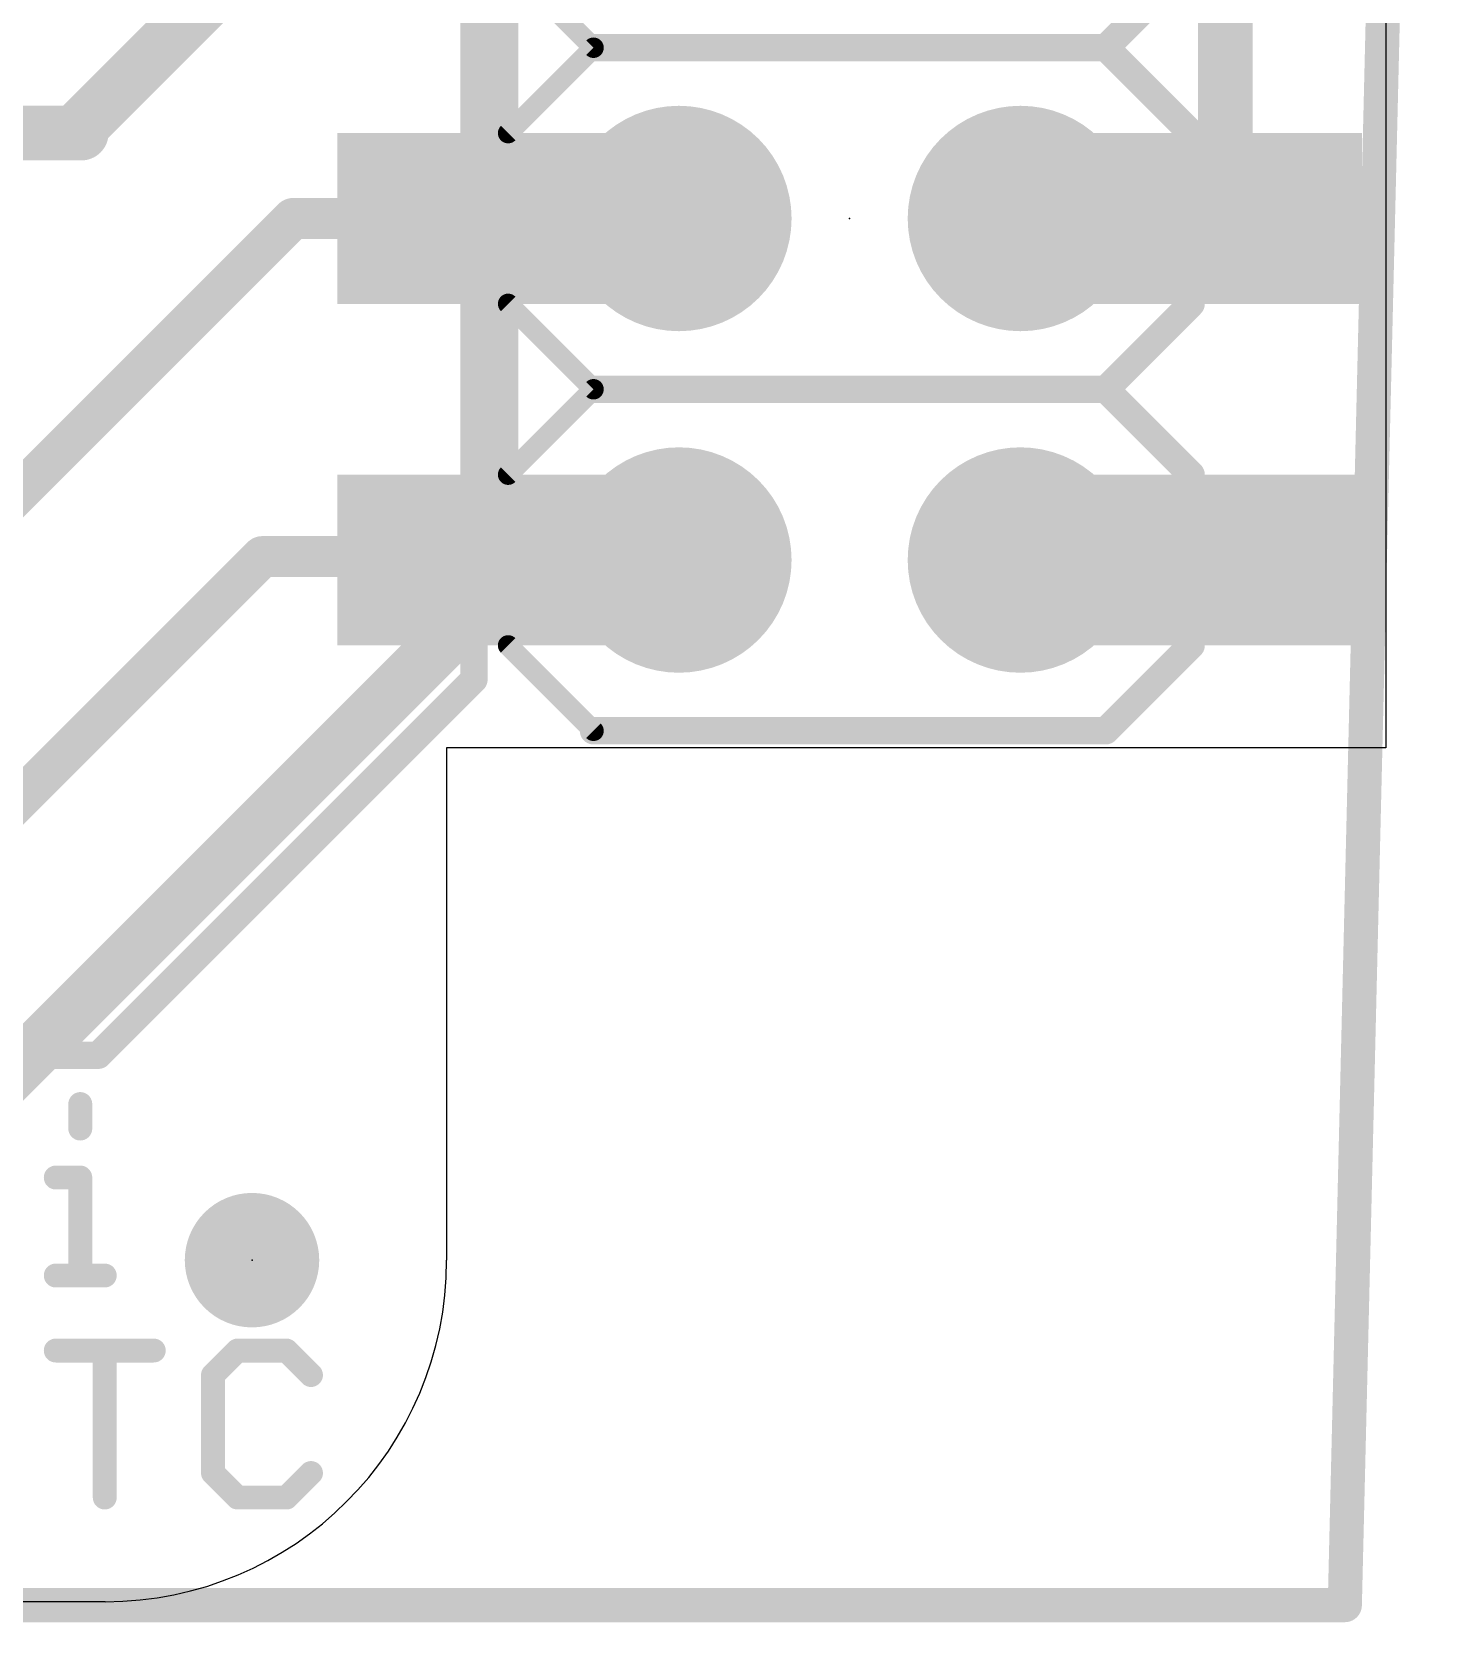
# Model space of a CAD drawing. Extents: x -0.3 to 20.4, y 0 to 21.5.
# Drawn here: x 10 to 20.4, y 0 to 11.83 of the extents above; entities that cross this region are included whole.
import ezdxf

# ---------------------------------------------------------------- set-up
doc = ezdxf.new("R2010")
doc.units = 0
for name, color, linetype in [('1', 12, 'CONTINUOUS'), ('16', 132, 'CONTINUOUS'), ('17', 110, 'CONTINUOUS'), ('20', 53, 'CONTINUOUS'), ('21', 40, 'CONTINUOUS'), ('23', 53, 'CONTINUOUS'), ('24', 53, 'CONTINUOUS')]:
    doc.layers.add(name, color=color, linetype=linetype)

# ---------------------------------------------------------------- blocks, each defined once
blk = doc.blocks.new('PIE')
at = {"const_width": 0.5}
blk.add_lwpolyline([(0, -0.25, 1), (0, 0.25, 1), (0, -0.25)], format="xyb", dxfattribs=at)
blk = doc.blocks.new('ROUNDP')
at = {"const_width": 0.5}
blk.add_lwpolyline([(0, -0.25, 1), (0, 0.25, 1), (0, -0.25)], format="xyb", dxfattribs=at)
blk = doc.blocks.new('RECT')
blk.add_solid([(-0.5, -0.5), (0.5, -0.5), (-0.5, 0.5), (0.5, 0.5)])

msp = doc.modelspace()

# ---------------------------------------------------------------- linework, layer by layer
at = {"layer": '1', "const_width": 0.4064}
for points in [[(13.4112, 7.6454), (13.4112, 13.4874)], [(8.3608, 2.595), (13.4112, 7.6454)]]:
    msp.add_lwpolyline(points, dxfattribs=at)
at = {"layer": '1', "const_width": 0.2032}
for points in [[(13.483, 7.5736, 1), (13.3394, 7.7172)], [(13.3096, 7.6454, 1), (13.5128, 7.6454)]]:
    msp.add_lwpolyline(points, format="xyb", dxfattribs=at)
at = {"layer": '16'}
for points, const_width in [([(19.7612, 0.127), (20.2692, 21.3614)], 0.254), ([(10.3632, 11.1252), (12.192, 12.954)], 0.4064), ([(18.8722, 10.4394), (18.8722, 12.9794)], 0.4064), ([(7.6962, 11.0744), (10.3632, 11.0744)], 0.4064), ([(10.3632, 11.0744), (10.3632, 11.1252)], 0.4064), ([(9.465, 7.9664), (11.938, 10.4394)], 0.3048), ([(11.938, 10.4394), (13.2842, 10.4394)], 0.3048), ([(13.2842, 10.4394), (14.8082, 10.4394)], 0.4064), ([(18.8722, 10.4394), (17.3482, 10.4394)], 0.4064), ([(9.7536, 5.969), (11.7094, 7.9248)], 0.3048), ([(11.7094, 7.9248), (13.2588, 7.9248)], 0.3048), ([(13.2588, 7.9248), (13.2842, 7.8994)], 0.3048), ([(14.8082, 7.8994), (13.2842, 7.8994)], 0.3048), ([(18.8722, 7.8994), (17.3482, 7.8994)], 0.4064), ([(-0.0508, 0.127), (19.7612, 0.127)], 0.254)]:
    msp.add_lwpolyline(points, dxfattribs=dict(at, const_width=const_width))
for points, const_width in [([(10.4648, 11.1252, 1), (10.2616, 11.1252)], 0.2032), ([(10.2914, 11.197, 1), (10.435, 11.0534)], 0.2032), ([(10.3632, 10.9728, 1), (10.3632, 11.176)], 0.2032), ([(10.2616, 11.0744, 1), (10.4648, 11.0744)], 0.2032), ([(11.938, 10.5156, 1), (11.938, 10.3632)], 0.1524), ([(11.9919, 10.3855, 1), (11.8841, 10.4933)], 0.1524), ([(13.2842, 10.541, 1), (13.2842, 10.3378)], 0.2032), ([(13.2842, 10.3632, 1), (13.2842, 10.5156)], 0.1524), ([(14.8082, 10.3378, 1), (14.8082, 10.541)], 0.2032), ([(17.3482, 10.541, 1), (17.3482, 10.3378)], 0.2032), ([(18.7706, 10.4394, 1), (18.9738, 10.4394)], 0.2032), ([(18.8722, 10.3378, 1), (18.8722, 10.541)], 0.2032), ([(11.7094, 8.001, 1), (11.7094, 7.8486)], 0.1524), ([(11.7633, 7.8709, 1), (11.6555, 7.9787)], 0.1524), ([(13.3127, 7.9787, 1), (13.2049, 7.8709)], 0.1524), ([(13.2842, 7.9756, 1), (13.2842, 7.8232)], 0.1524), ([(13.2588, 7.8486, 1), (13.2588, 8.001)], 0.1524), ([(14.8082, 7.8232, 1), (14.8082, 7.9756)], 0.1524), ([(17.3482, 8.001, 1), (17.3482, 7.7978)], 0.2032), ([(18.8722, 7.7978, 1), (18.8722, 8.001)], 0.2032), ([(13.2303, 7.8455, 1), (13.3381, 7.9533)], 0.1524), ([(19.7612, 0.0635, 1), (19.7612, 0.1905)], 0.127), ([(19.6977, 0.1285, 1), (19.8247, 0.1255)], 0.127)]:
    msp.add_lwpolyline(points, format="xyb", dxfattribs=dict(at, const_width=const_width))
at = {"layer": '20'}
for p, q in [((20.066, 18.542), (20.066, 6.5024)), ((20.066, 6.5024), (13.081, 6.5024)), ((13.081, 6.5024), (13.081, 2.6924)), ((10.541, 0.1524), (2.3622, 0.1524))]:
    msp.add_line(p, q, dxfattribs=at)
msp.add_arc((10.541, 2.6924), 2.54, 270, 0, dxfattribs=at)
at = {"layer": '21'}
for points, const_width in [([(13.2842, 7.0104), (13.2842, 14.6304)], 0.2032), ([(13.5382, 12.3444), (14.1732, 11.7094)], 0.1524), ([(18.6182, 12.3444), (17.9832, 11.7094)], 0.2032), ([(14.1732, 11.7094), (13.5382, 11.0744)], 0.1524), ([(17.9832, 11.7094), (14.1732, 11.7094)], 0.2032), ([(17.9832, 11.7094), (18.6182, 11.0744)], 0.2032), ([(13.5382, 9.8044), (14.1732, 9.1694)], 0.1524), ([(18.6182, 9.8044), (17.9832, 9.1694)], 0.2032), ([(14.1732, 9.1694), (13.5382, 8.5344)], 0.1524), ([(17.9832, 9.1694), (14.1732, 9.1694)], 0.2032), ([(17.9832, 9.1694), (18.6182, 8.5344)], 0.2032), ([(13.5382, 7.2644), (14.1732, 6.6294)], 0.1524), ([(18.6182, 7.2644), (17.9832, 6.6294)], 0.2032), ([(10.4902, 4.2164), (13.2842, 7.0104)], 0.2032), ([(17.9832, 6.6294), (14.1732, 6.6294)], 0.2032), ([(8.4582, 4.2164), (10.4902, 4.2164)], 0.2032), ([(10.3559, 3.8534), (10.3559, 3.6712)], 0.1778), ([(10.1737, 3.3069), (10.3559, 3.3069)], 0.1778), ([(10.3559, 3.3069), (10.3559, 2.5781)], 0.1778), ([(10.1737, 2.5781), (10.5381, 2.5781)], 0.1778), ([(10.1737, 2.0202), (10.9024, 2.0202)], 0.1778), ([(10.5381, 0.9271), (10.5381, 2.0202)], 0.1778), ([(11.5253, 2.0202), (11.3431, 1.838)], 0.1778), ([(11.8897, 2.0202), (11.5253, 2.0202)], 0.1778), ([(12.0718, 1.838), (11.8897, 2.0202)], 0.1778), ([(11.3431, 1.838), (11.3431, 1.1093)], 0.1778), ([(11.3431, 1.1093), (11.5253, 0.9271)], 0.1778), ([(11.8897, 0.9271), (12.0718, 1.1093)], 0.1778), ([(11.5253, 0.9271), (11.8897, 0.9271)], 0.1778)]:
    msp.add_lwpolyline(points, dxfattribs=dict(at, const_width=const_width))
for points, const_width in [([(14.1732, 11.7602, 1), (14.1732, 11.6586)], 0.1016), ([(14.2001, 11.6825, 1), (14.1463, 11.7363)], 0.0762), ([(14.1463, 11.6825, 1), (14.2001, 11.7363)], 0.0762), ([(18.0191, 11.7453, 1), (17.9473, 11.6735)], 0.1016), ([(17.9473, 11.7453, 1), (18.0191, 11.6735)], 0.1016), ([(17.9832, 11.6586, 1), (17.9832, 11.7602)], 0.1016), ([(13.5113, 11.1013, 1), (13.5651, 11.0475)], 0.0762), ([(18.5823, 11.0385, 1), (18.6541, 11.1103)], 0.1016), ([(13.5651, 9.8313, 1), (13.5113, 9.7775)], 0.0762), ([(18.6541, 9.7685, 1), (18.5823, 9.8403)], 0.1016), ([(14.1732, 9.2202, 1), (14.1732, 9.1186)], 0.1016), ([(14.2001, 9.1425, 1), (14.1463, 9.1963)], 0.0762), ([(14.1463, 9.1425, 1), (14.2001, 9.1963)], 0.0762), ([(18.0191, 9.2053, 1), (17.9473, 9.1335)], 0.1016), ([(17.9473, 9.2053, 1), (18.0191, 9.1335)], 0.1016), ([(17.9832, 9.1186, 1), (17.9832, 9.2202)], 0.1016), ([(13.5113, 8.5613, 1), (13.5651, 8.5075)], 0.0762), ([(18.5823, 8.4985, 1), (18.6541, 8.5703)], 0.1016), ([(13.5651, 7.2913, 1), (13.5113, 7.2375)], 0.0762), ([(18.6541, 7.2285, 1), (18.5823, 7.3003)], 0.1016), ([(13.3201, 6.9745, 1), (13.2483, 7.0463)], 0.1016), ([(13.2334, 7.0104, 1), (13.335, 7.0104)], 0.1016), ([(14.1732, 6.6802, 1), (14.1732, 6.5786)], 0.1016), ([(14.1463, 6.6025, 1), (14.2001, 6.6563)], 0.0762), ([(17.9473, 6.6653, 1), (18.0191, 6.5935)], 0.1016), ([(17.9832, 6.5786, 1), (17.9832, 6.6802)], 0.1016), ([(10.4543, 4.2523, 1), (10.5261, 4.1805)], 0.1016), ([(10.4902, 4.1656, 1), (10.4902, 4.2672)], 0.1016), ([(10.4003, 3.8534, 1), (10.3114, 3.8534)], 0.0889), ([(10.3114, 3.6712, 1), (10.4003, 3.6712)], 0.0889), ([(10.1737, 3.3513, 1), (10.1737, 3.2624)], 0.0889), ([(10.4003, 3.3069, 1), (10.3114, 3.3069)], 0.0889), ([(10.3559, 3.2624, 1), (10.3559, 3.3513)], 0.0889), ([(10.1737, 2.6225, 1), (10.1737, 2.5337)], 0.0889), ([(10.3114, 2.5781, 1), (10.4003, 2.5781)], 0.0889), ([(10.5381, 2.5337, 1), (10.5381, 2.6225)], 0.0889), ([(10.1737, 2.0647, 1), (10.1737, 1.9758)], 0.0889), ([(10.5825, 2.0202, 1), (10.4936, 2.0202)], 0.0889), ([(10.9024, 1.9758, 1), (10.9024, 2.0647)], 0.0889), ([(11.5253, 2.0647, 1), (11.5253, 1.9758)], 0.0889), ([(11.5567, 1.9888, 1), (11.4939, 2.0517)], 0.0889), ([(11.9211, 2.0517, 1), (11.8582, 1.9888)], 0.0889), ([(11.8897, 1.9758, 1), (11.8897, 2.0647)], 0.0889), ([(11.3875, 1.838, 1), (11.2986, 1.838)], 0.0889), ([(11.3117, 1.8695, 1), (11.3745, 1.8066)], 0.0889), ([(12.0404, 1.8066, 1), (12.1033, 1.8695)], 0.0889), ([(11.3745, 1.1407, 1), (11.3117, 1.0779)], 0.0889), ([(12.1033, 1.0779, 1), (12.0404, 1.1407)], 0.0889), ([(11.2986, 1.1093, 1), (11.3875, 1.1093)], 0.0889), ([(10.4936, 0.9271, 1), (10.5825, 0.9271)], 0.0889), ([(11.5253, 0.9716, 1), (11.5253, 0.8827)], 0.0889), ([(11.4939, 0.8957, 1), (11.5567, 0.9585)], 0.0889), ([(11.8582, 0.9585, 1), (11.9211, 0.8957)], 0.0889), ([(11.8897, 0.8827, 1), (11.8897, 0.9716)], 0.0889)]:
    msp.add_lwpolyline(points, format="xyb", dxfattribs=dict(at, const_width=const_width))
at = {"layer": '23'}
msp.add_point((16.0782, 10.4394), dxfattribs=at)
at = {"layer": '24'}
msp.add_point((11.6332, 2.6924), dxfattribs=at)

# ---------------------------------------------------------------- block references
at = {"layer": '16', "xscale": 1.27, "yscale": 2.032, "rotation": 90}
for p in [(13.2842, 10.4394), (18.8722, 10.4394), (13.2842, 7.8994), (18.8722, 7.8994)]:
    msp.add_blockref('RECT', p, dxfattribs=at)
at = {"layer": '16'}
msp.add_blockref('PIE', (11.6332, 2.6924), dxfattribs=at)
at = {"layer": '17', "xscale": 1.6764, "yscale": 1.6764, "rotation": 270}
for p in [(14.8082, 10.4394), (14.8082, 10.4394), (17.3482, 10.4394), (17.3482, 10.4394), (14.8082, 7.8994), (14.8082, 7.8994), (17.3482, 7.8994), (17.3482, 7.8994)]:
    msp.add_blockref('ROUNDP', p, dxfattribs=at)

doc.saveas('drawing.dxf')
